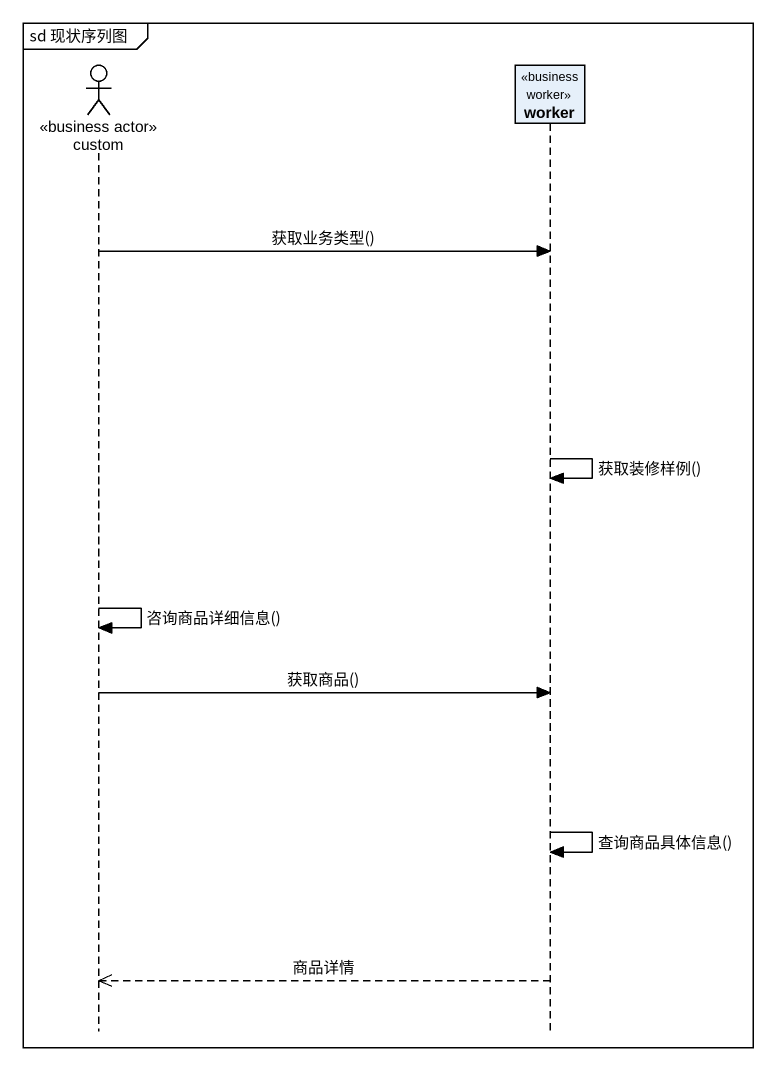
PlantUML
@startuml
mainframe sd 现状序列图
hide footbox
actor custom <<business actor>>
participant worker <<business worker>>

custom -> worker : 获取业务类型()
worker -> worker : 获取装修样例()
custom -> custom : 咨询商品详细信息()
custom -> worker : 获取商品()
worker -> worker : 查询商品具体信息()
worker -->> custom : 商品详情
@enduml
